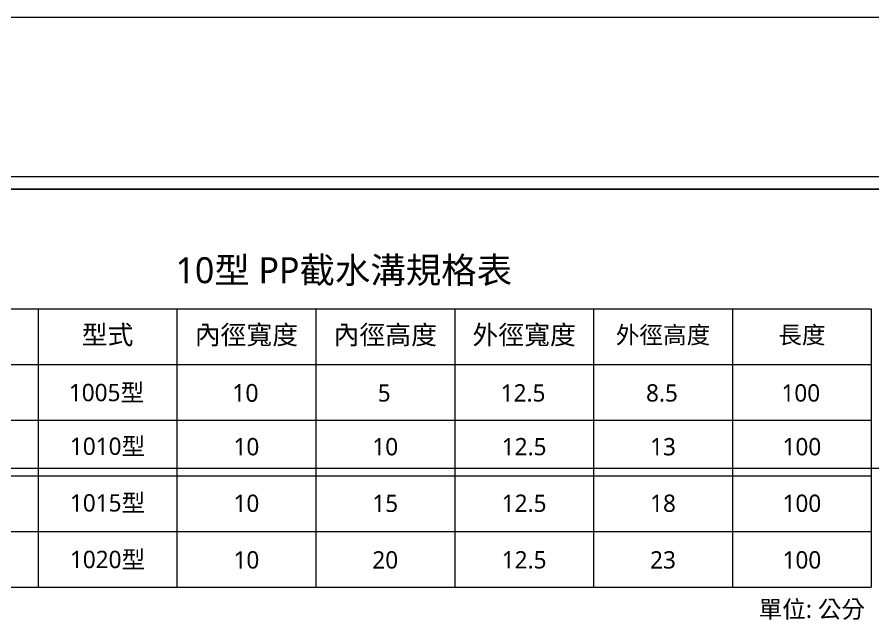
# Model space of a CAD drawing. Header units: millimetres. Extents: x 4267 to 8467, y 166 to 3136.
# Drawn here: x 6979 to 7967, y 2439 to 3136 of the extents above; entities that cross this region are included whole.
import ezdxf

# ---------------------------------------------------------------- set-up
doc = ezdxf.new("R2010")
doc.units = ezdxf.units.MM
doc.styles.add('微軟正黑體', font='Microsoft JhengHei.ttf')

msp = doc.modelspace()

# ---------------------------------------------------------------- linework, layer by layer
at = {"lineweight": 5}
for p, q in [((4266.79, 3135.54, 163.19), (8466.79, 3135.54, 163.19)), ((4453.83, 2936.72, 163.19), (8279.75, 2936.72, 163.19)), ((8279.75, 2936.72, 163.19), (4453.83, 2936.72, 163.19)), ((6747.21, 2798.32), (7965.55, 2798.32)), ((7003.27, 2798.32), (7003.27, 2477.02)), ((7163.65, 2798.32), (7163.65, 2477.02)), ((7324.03, 2798.32), (7324.03, 2477.02)), ((7484.41, 2798.32), (7484.41, 2477.02)), ((7644.79, 2798.32), (7644.79, 2477.02)), ((7805.17, 2798.32), (7805.17, 2477.02)), ((7965.55, 2798.32), (7965.55, 2477.02)), ((6747.21, 2734.06), (7965.55, 2734.06)), ((6747.21, 2669.8), (7965.55, 2669.8)), ((6747.21, 2605.54), (7965.55, 2605.54)), ((6747.21, 2541.28), (7965.55, 2541.28)), ((6747.21, 2477.02), (7965.55, 2477.02))]:
    msp.add_line(p, q, dxfattribs=at)
at = {"color": 4, "lineweight": 5}
msp.add_line((8293.96, 2950.94, 163.19), (4439.61, 2950.94, 163.19), dxfattribs=at)
at = {"color": 240, "lineweight": 5, "true_color": 0xed1f24}
msp.add_line((6906.86, 2614.44, -163.19), (8184.94, 2614.44, -163.19), dxfattribs=at)

# ---------------------------------------------------------------- texts
at = {"lineweight": 5, "style": '微軟正黑體'}
for s, insert, char_height, width, attachment_point in [('10型 PP截水溝規格表', (7356.38, 2841.48), 30, 1203.7433, 5), ('型式', (7083.46, 2767.25), 21.893, 145.7836, 5), ('內徑寬度', (7243.84, 2767.25), 21.893, 145.7836, 5), ('內徑高度', (7404.22, 2767.25), 21.893, 145.7836, 5), ('外徑寬度', (7564.6, 2767.25), 21.893, 145.7836, 5), ('外徑高度', (7724.98, 2767.25), 20, 145.7836, 5), ('長度', (7885.36, 2767.25), 20, 145.7836, 5), ('1005型', (7082.24, 2701.2), 20, 145.7836, 5), ('10', (7242.61, 2701.2), 20.483, 145.7836, 5), ('5', (7402.99, 2701.2), 20, 145.7836, 5), ('12.5', (7563.37, 2701.2), 20, 145.7836, 5), ('8.5', (7723.75, 2701.2), 20, 145.7836, 5), ('100', (7884.13, 2701.2), 20, 145.7836, 5), ('1010型', (7083.46, 2639.13), 20, 145.7836, 5), ('10', (7243.84, 2639.13), 20, 145.7836, 5), ('10', (7404.22, 2639.13), 20, 145.7836, 5), ('12.5', (7564.6, 2639.13), 20, 145.7836, 5), ('13', (7724.98, 2639.13), 20, 145.7836, 5), ('100', (7885.36, 2639.13), 20, 145.7836, 5), ('1015型', (7083.46, 2573.74), 20, 145.7836, 5), ('10', (7243.84, 2573.74), 20, 145.7836, 5), ('15', (7404.22, 2573.74), 20, 145.7836, 5), ('12.5', (7564.6, 2573.74), 20, 145.7836, 5), ('18', (7724.98, 2573.74), 20, 145.7836, 5), ('100', (7885.36, 2573.74), 20, 145.7836, 5), ('1020型', (7083.46, 2508.35), 20, 145.7836, 5), ('10', (7243.84, 2508.35), 20, 145.7836, 5), ('20', (7404.22, 2508.35), 20, 145.7836, 5), ('12.5', (7564.6, 2508.35), 20, 145.7836, 5), ('23', (7724.98, 2508.35), 20, 145.7836, 5), ('100', (7885.36, 2508.35), 20, 145.7836, 5), ('單位: 公分', (7958.25, 2450.3), 20, 1203.7433, 6)]:
    msp.add_mtext(s, dxfattribs=dict(at, insert=insert, char_height=char_height, width=width, attachment_point=attachment_point))

doc.saveas('drawing.dxf')
